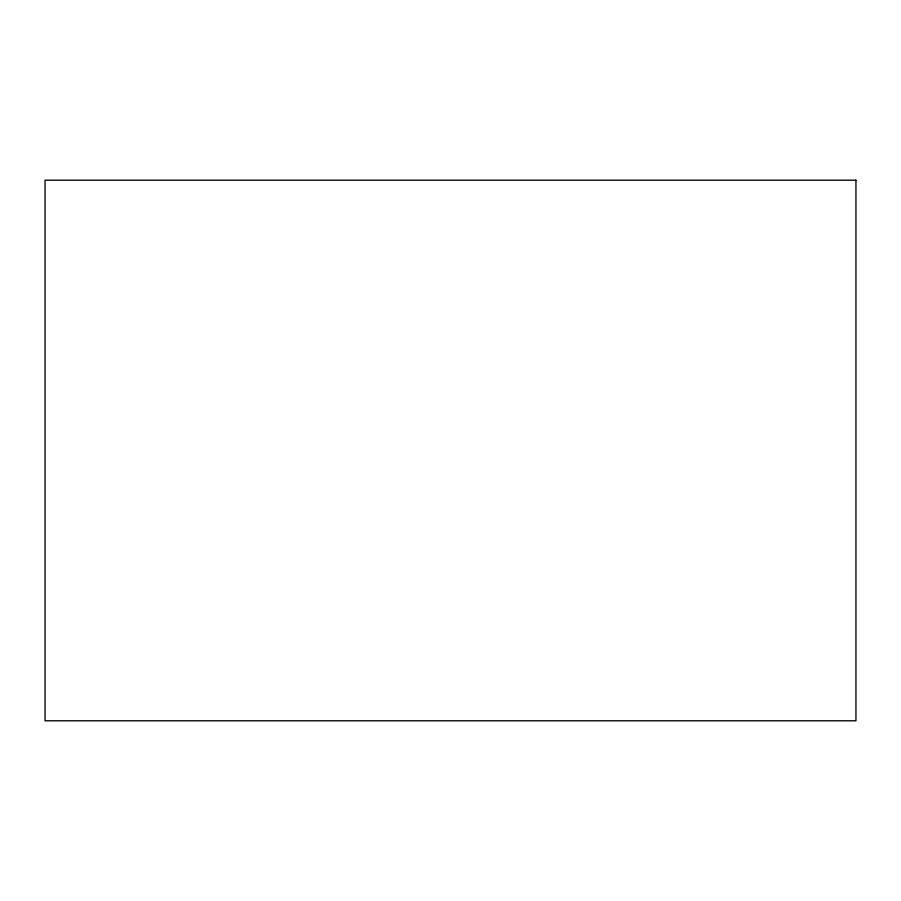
<?xml version="1.0" encoding="UTF-8"?>
<svg xmlns="http://www.w3.org/2000/svg" width="901" height="901" viewBox="0 0 901 901"><rect width="100%" height="100%" fill="white"/><g stroke="black" fill="none" stroke-linecap="round" stroke-linejoin="round"><path stroke-width="1.35" d="M855.95 180.2L45.05 180.2L45.05 720.8L855.95 720.8L855.95 180.2"/></g></svg>
